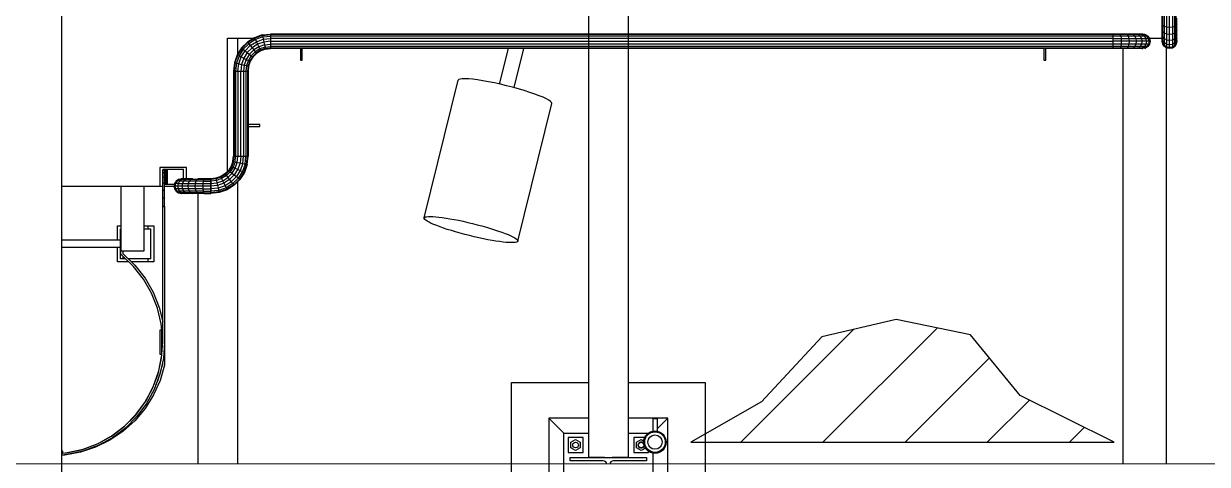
# Model space of a CAD drawing. Header units: metres. Extents: x 0 to 63075, y 0 to 44550.
# Drawn here: x 53271 to 53868, y 36722 to 36944 of the extents above; entities that cross this region are included whole.
import ezdxf

# ---------------------------------------------------------------- set-up
doc = ezdxf.new("R2010")
doc.units = ezdxf.units.M
doc.header["$LTSCALE"] = 75
for name, color, linetype in [('GSB', 7, 'Continuous'), ('ML6', 1, 'Continuous'), ('SL1', 8, 'Continuous')]:
    doc.layers.add(name, color=color, linetype=linetype)

# ---------------------------------------------------------------- blocks, each defined once
blk = doc.blocks.new('A$C6bae614f')
at = {"layer": 'SL1'}
h = blk.add_hatch(dxfattribs=at)
h.set_pattern_fill('_USER', color=256, scale=195, angle=44.9981, style=0, pattern_type=0)
h.set_pattern_definition([(44.99813, (326091.56, -18363.04), (-137.8813, 137.8903), [])])
h.paths.add_polyline_path([(371146.5, 19428.6), (372566.2, 19428.5), (372251.1, 19585.7), (372085, 19789.6), (371835.1, 19840.7), (371586.3, 19782.8), (371383.4, 19564.6)])
for p, q in [((369036.1, 19254.4), (369036.2, 22554.3)), ((370803.1, 21731.4), (370803.1, 19377.4)), ((370936.1, 21731.4), (370936.1, 19377.4)), ((372728.2, 20776.3), (372728.2, 20873.7)), ((372730.1, 20767.1), (372730.1, 20873.7)), ((372735.4, 20759.4), (372735.4, 20873.7)), ((372743.3, 20763.3), (372743.3, 20873.7)), ((372752.6, 20752.5), (372752.6, 20873.7)), ((372762, 20873.7), (372762, 20754.3)), ((372769.9, 20759.4), (372769.9, 20873.7)), ((372775.2, 20767.1), (372775.2, 20873.7)), ((372777, 20776.3), (372777, 20851.5)), ((372730.1, 20826.3), (372728.2, 20830.4)), ((372735.4, 20822.9), (372730.1, 20826.3)), ((372743.3, 20820.6), (372735.4, 20822.9)), ((372752.6, 20819.8), (372743.3, 20820.6)), ((372762, 20820.6), (372752.6, 20819.8)), ((372769.9, 20822.9), (372762, 20820.6)), ((372775.2, 20826.3), (372769.9, 20822.9)), ((372777, 20830.4), (372775.2, 20826.3)), ((369591.1, 20783.8), (369678.8, 20783.8)), ((369591.1, 20336.7), (369591.1, 20783.8)), ((369626.1, 20731.1), (369626.1, 20783.8)), ((369682.1, 20785.9), (369658.6, 20771.1)), ((369683, 20784.2), (369659.7, 20769.6)), ((369685.2, 20779.5), (369663, 20765.5)), ((369668, 20759.3), (369688.7, 20772.4)), ((369708.4, 20795.1), (369682.1, 20785.9)), ((369682.1, 20785.9), (369683, 20784.2)), ((369708.9, 20793.3), (369683, 20784.2)), ((369683, 20784.2), (369685.2, 20779.5)), ((369710, 20788.2), (369685.2, 20779.5)), ((369685.2, 20779.5), (369688.7, 20772.4)), ((369688.7, 20772.4), (369711.8, 20780.4)), ((369688.7, 20772.4), (369692.7, 20763.9)), ((369708.4, 20795.1), (369736.1, 20798.2)), ((369708.4, 20795.1), (369708.9, 20793.3)), ((369708.9, 20793.3), (369736.1, 20796.4)), ((369708.9, 20793.3), (369710, 20788.2)), ((369710, 20788.2), (369736.1, 20791.1)), ((369710, 20788.2), (369711.8, 20780.4)), ((369711.8, 20780.4), (369736.1, 20783.2)), ((369711.8, 20780.4), (369713.9, 20771.3)), ((369736.1, 20773.8), (369713.9, 20771.3)), ((372562.6, 20798.1), (369736.1, 20798.2)), ((369736.1, 20798.2), (369736.1, 20783.2)), ((372562.6, 20796.3), (369736.1, 20796.4)), ((372562.6, 20791), (369736.1, 20791.1)), ((372562.6, 20783.1), (369736.1, 20783.2)), ((369736.1, 20783.2), (369736.1, 20764.5)), ((369736.1, 20773.8), (372562.6, 20773.7)), ((372562.6, 20798.1), (372562.6, 20796.3)), ((372584.9, 20798.1), (372562.6, 20798.1)), ((372562.6, 20796.3), (372562.6, 20791)), ((372587, 20796.3), (372562.6, 20796.3)), ((372588.7, 20791), (372562.6, 20791)), ((372562.6, 20791), (372562.6, 20783.1)), ((372562.6, 20783.1), (372589.9, 20783.1)), ((372562.6, 20783.1), (372562.6, 20773.7)), ((372590.3, 20773.7), (372562.6, 20773.7)), ((372562.6, 20773.7), (372562.6, 20764.4)), ((372606, 20798.1), (372584.9, 20798.1)), ((372584.9, 20798.1), (372587, 20796.3)), ((372587, 20796.3), (372588.7, 20791)), ((372610.1, 20796.3), (372587, 20796.3)), ((372613.5, 20791), (372588.7, 20791)), ((372588.7, 20791), (372589.9, 20783.1)), ((372589.9, 20783.1), (372615.8, 20783.1)), ((372589.9, 20783.1), (372590.3, 20773.7)), ((372590.3, 20773.7), (372589.9, 20764.4)), ((372616.6, 20773.7), (372590.3, 20773.7)), ((372625, 20798.1), (372606, 20798.1)), ((372606, 20798.1), (372610.1, 20796.3)), ((372630.8, 20796.3), (372610.1, 20796.3)), ((372610.1, 20796.3), (372613.5, 20791)), ((372635.7, 20791), (372613.5, 20791)), ((372613.5, 20791), (372615.8, 20783.1)), ((372615.8, 20783.1), (372639, 20783.1)), ((372615.8, 20783.1), (372616.6, 20773.7)), ((372616.6, 20773.7), (372615.8, 20764.4)), ((372640.2, 20773.7), (372616.6, 20773.7)), ((372625, 20798.1), (372630.8, 20796.3)), ((372640.8, 20798.1), (372625, 20798.1)), ((372648.1, 20796.3), (372630.8, 20796.3)), ((372630.8, 20796.3), (372635.7, 20791)), ((372635.7, 20791), (372639, 20783.1)), ((372654.3, 20791), (372635.7, 20791)), ((372639, 20783.1), (372640.2, 20773.7)), ((372639, 20783.1), (372658.4, 20783.1)), ((372640.2, 20773.7), (372639, 20764.4)), ((372659.9, 20773.7), (372640.2, 20773.7)), ((372652.7, 20798.1), (372640.8, 20798.1)), ((372640.8, 20798.1), (372648.1, 20796.3)), ((372661.1, 20796.3), (372648.1, 20796.3)), ((372648.1, 20796.3), (372654.3, 20791)), ((372652.7, 20798.1), (372661.1, 20796.3)), ((372660.1, 20798.1), (372652.7, 20798.1)), ((372668.3, 20791), (372654.3, 20791)), ((372654.3, 20791), (372658.4, 20783.1)), ((372658.4, 20783.1), (372673, 20783.1)), ((372658.4, 20783.1), (372659.9, 20773.7)), ((372659.9, 20773.7), (372658.4, 20764.4)), ((372674.7, 20773.7), (372659.9, 20773.7)), ((372662.6, 20798.1), (372660.1, 20798.1)), ((372660.1, 20798.1), (372669.2, 20796.3)), ((372669.2, 20796.3), (372661.1, 20796.3)), ((372661.1, 20796.3), (372668.3, 20791)), ((372662.6, 20798.1), (372672, 20796.3)), ((372676.9, 20791), (372668.3, 20791)), ((372668.3, 20791), (372673, 20783.1)), ((372669.2, 20796.3), (372676.9, 20791)), ((372669.2, 20796.3), (372672, 20796.3)), ((372672, 20796.3), (372679.9, 20791)), ((372674.7, 20773.7), (372673, 20783.1)), ((372673, 20783.1), (372682.1, 20783.1)), ((372674.7, 20773.7), (372673, 20764.4)), ((372683.9, 20773.7), (372674.7, 20773.7)), ((372676.9, 20791), (372679.9, 20791)), ((372682.1, 20783.1), (372676.9, 20791)), ((372679.9, 20791), (372685.2, 20783.1)), ((372682.2, 20781.8), (372681.3, 20783.1)), ((372682.1, 20783.1), (372683.9, 20773.7)), ((372685.2, 20783.1), (372682.1, 20783.1)), ((372683.9, 20773.7), (372682.1, 20764.4)), ((372683.8, 20773.7), (372682.2, 20781.8)), ((372687, 20773.7), (372683.9, 20773.7)), ((372684.7, 20783.7), (372728.2, 20783.7)), ((372685.2, 20783.1), (372687, 20773.7)), ((372687, 20773.7), (372685.2, 20764.4)), ((372730.1, 20805.6), (372728.2, 20811.4)), ((372730.1, 20788.3), (372728.2, 20795.6)), ((372730.1, 20775.2), (372728.2, 20783.6)), ((372730.1, 20767.1), (372728.2, 20776.3)), ((372728.2, 20776.3), (372728.2, 20773.7)), ((372730.1, 20764.4), (372728.2, 20773.7)), ((372735.4, 20800.6), (372730.1, 20805.6)), ((372735.4, 20782.1), (372730.1, 20788.3)), ((372735.4, 20768.1), (372730.1, 20775.2)), ((372743.3, 20797.3), (372735.4, 20800.6)), ((372743.3, 20777.9), (372735.4, 20782.1)), ((372752.6, 20796.2), (372743.3, 20797.3)), ((372752.6, 20776.5), (372743.3, 20777.9)), ((372762, 20797.3), (372752.6, 20796.2)), ((372762, 20777.9), (372752.6, 20776.5)), ((372769.9, 20800.6), (372762, 20797.3)), ((372769.9, 20782.1), (372762, 20777.9)), ((372775.2, 20805.6), (372769.9, 20800.6)), ((372775.2, 20788.3), (372769.9, 20782.1)), ((372775.2, 20775.2), (372769.9, 20768.1)), ((372777, 20811.4), (372775.2, 20805.6)), ((372777, 20795.6), (372775.2, 20788.3)), ((372777, 20783.6), (372775.2, 20775.2)), ((372777, 20776.3), (372775.2, 20767.1)), ((372777, 20773.7), (372775.2, 20764.4)), ((372777, 20773.7), (372777, 20776.3)), ((369638.9, 20751.4), (369624, 20727.8)), ((369640.3, 20750.2), (369625.7, 20727)), ((369644.4, 20746.9), (369630.5, 20724.7)), ((369637.6, 20721.3), (369650.6, 20742)), ((369658.6, 20771.1), (369638.9, 20751.4)), ((369638.9, 20751.4), (369644.4, 20746.9)), ((369659.7, 20769.6), (369640.3, 20750.2)), ((369663, 20765.5), (369644.4, 20746.9)), ((369644.4, 20746.9), (369657.9, 20736.2)), ((369657.9, 20736.2), (369646, 20717.2)), ((369650.6, 20742), (369668, 20759.3)), ((369673.8, 20752), (369657.9, 20736.2)), ((369657.9, 20736.2), (369671.4, 20725.4)), ((369658.6, 20771.1), (369659.7, 20769.6)), ((369659.7, 20769.6), (369663, 20765.5)), ((369663, 20765.5), (369668, 20759.3)), ((369679.6, 20744.7), (369665.2, 20730.4)), ((369668, 20759.3), (369673.8, 20752)), ((369684.5, 20738.5), (369671.4, 20725.4)), ((369692.7, 20763.9), (369673.8, 20752)), ((369673.8, 20752), (369679.6, 20744.7)), ((369687.8, 20734.4), (369675.6, 20722.1)), ((369689, 20732.9), (369677, 20721)), ((369696.8, 20755.5), (369679.6, 20744.7)), ((369679.6, 20744.7), (369687.8, 20734.4)), ((369700.2, 20748.4), (369684.5, 20738.5)), ((369702.5, 20743.6), (369687.8, 20734.4)), ((369687.8, 20734.4), (369689, 20732.9)), ((369703.3, 20742), (369689, 20732.9)), ((369713.9, 20771.3), (369692.7, 20763.9)), ((369692.7, 20763.9), (369696.8, 20755.5)), ((369715.9, 20762.2), (369696.8, 20755.5)), ((369696.8, 20755.5), (369700.2, 20748.4)), ((369717.7, 20754.5), (369700.2, 20748.4)), ((369700.2, 20748.4), (369702.5, 20743.6)), ((369718.9, 20749.4), (369702.5, 20743.6)), ((369702.5, 20743.6), (369703.3, 20742)), ((369719.3, 20747.5), (369703.3, 20742)), ((369713.9, 20771.3), (369715.9, 20762.2)), ((369715.9, 20762.2), (369736.1, 20764.5)), ((369715.9, 20762.2), (369717.7, 20754.5)), ((369717.7, 20754.5), (369736.1, 20756.6)), ((369717.7, 20754.5), (369718.9, 20749.4)), ((369718.9, 20749.4), (369736.1, 20751.3)), ((369718.9, 20749.4), (369719.3, 20747.5)), ((369719.3, 20747.5), (369736.1, 20749.4)), ((369736.1, 20764.5), (369736.1, 20749.4)), ((372562.6, 20764.4), (369736.1, 20764.5)), ((372562.6, 20756.5), (369736.1, 20756.6)), ((372562.6, 20751.2), (369736.1, 20751.3)), ((372562.6, 20749.3), (369736.1, 20749.4)), ((369836.1, 20749.4), (369836.1, 20710.3)), ((369842.5, 20710.3), (369842.5, 20749.4)), ((370532.8, 20749.4), (370503.4, 20630.4)), ((370584.4, 20749.4), (370552, 20618.4)), ((372330.9, 20749.4), (372330.9, 20710.3)), ((372337.2, 20710.3), (372337.2, 20749.4)), ((372589.9, 20764.4), (372562.6, 20764.4)), ((372562.6, 20764.4), (372562.6, 20756.5)), ((372588.7, 20756.5), (372562.6, 20756.5)), ((372562.6, 20756.5), (372562.6, 20751.2)), ((372562.6, 20751.2), (372562.6, 20749.3)), ((372586.9, 20751.2), (372562.6, 20751.2)), ((372584.9, 20749.3), (372562.6, 20749.3)), ((372586.9, 20751.2), (372584.9, 20749.3)), ((372606, 20749.3), (372584.9, 20749.3)), ((372588.7, 20756.5), (372586.9, 20751.2)), ((372610.1, 20751.2), (372586.9, 20751.2)), ((372589.9, 20764.4), (372588.7, 20756.5)), ((372613.5, 20756.5), (372588.7, 20756.5)), ((372615.8, 20764.4), (372589.9, 20764.4)), ((372596.6, 19355.8), (372596.6, 20749.3)), ((372610.1, 20751.2), (372606, 20749.3)), ((372625, 20749.3), (372606, 20749.3)), ((372613.5, 20756.5), (372610.1, 20751.2)), ((372630.8, 20751.2), (372610.1, 20751.2)), ((372615.8, 20764.4), (372613.5, 20756.5)), ((372635.7, 20756.5), (372613.5, 20756.5)), ((372639, 20764.4), (372615.8, 20764.4)), ((372630.8, 20751.2), (372625, 20749.3)), ((372640.8, 20749.3), (372625, 20749.3)), ((372635.7, 20756.5), (372630.8, 20751.2)), ((372648.1, 20751.2), (372630.8, 20751.2)), ((372639, 20764.4), (372635.7, 20756.5)), ((372654.3, 20756.5), (372635.7, 20756.5)), ((372658.4, 20764.4), (372639, 20764.4)), ((372648.1, 20751.2), (372640.8, 20749.3)), ((372652.7, 20749.3), (372640.8, 20749.3)), ((372654.3, 20756.5), (372648.1, 20751.2)), ((372661.1, 20751.2), (372648.1, 20751.2)), ((372661.1, 20751.2), (372652.7, 20749.3)), ((372660.1, 20749.3), (372652.7, 20749.3)), ((372658.4, 20764.4), (372654.3, 20756.5)), ((372668.3, 20756.5), (372654.3, 20756.5)), ((372673, 20764.4), (372658.4, 20764.4)), ((372669.2, 20751.2), (372660.1, 20749.3)), ((372660.1, 20749.3), (372662.6, 20749.3)), ((372668.3, 20756.5), (372661.1, 20751.2)), ((372669.2, 20751.2), (372661.1, 20751.2)), ((372672, 20751.2), (372662.6, 20749.3)), ((372673, 20764.4), (372668.3, 20756.5)), ((372676.9, 20756.5), (372668.3, 20756.5)), ((372676.9, 20756.5), (372669.2, 20751.2)), ((372669.2, 20751.2), (372672, 20751.2)), ((372679.9, 20756.5), (372672, 20751.2)), ((372682.1, 20764.4), (372673, 20764.4)), ((372682.1, 20764.4), (372676.9, 20756.5)), ((372676.9, 20756.5), (372679.9, 20756.5)), ((372685.2, 20764.4), (372679.9, 20756.5)), ((372682.1, 20764.4), (372685.2, 20764.4)), ((372735.4, 20759.4), (372730.1, 20767.1)), ((372730.1, 20767.1), (372730.1, 20764.4)), ((372735.4, 20756.5), (372730.1, 20764.4)), ((372743.3, 20763.3), (372735.4, 20768.1)), ((372743.3, 20754.3), (372735.4, 20759.4)), ((372735.4, 20759.4), (372735.4, 20756.5)), ((372743.3, 20751.2), (372735.4, 20756.5)), ((372742.6, 19355.8), (372742.6, 20751.6)), ((372743.3, 20754.3), (372743.3, 20763.3)), ((372752.6, 20761.7), (372743.3, 20763.3)), ((372752.6, 20752.5), (372743.3, 20754.3)), ((372743.3, 20754.3), (372743.3, 20751.2)), ((372752.6, 20749.3), (372743.3, 20751.2)), ((372762, 20763.3), (372752.6, 20761.7)), ((372762, 20754.3), (372752.6, 20752.5)), ((372752.6, 20752.5), (372752.6, 20749.3)), ((372762, 20751.2), (372752.6, 20749.3)), ((372769.9, 20768.1), (372762, 20763.3)), ((372769.9, 20759.4), (372762, 20754.3)), ((372769.9, 20756.5), (372762, 20751.2)), ((372762, 20754.3), (372762, 20751.2)), ((372775.2, 20767.1), (372769.9, 20759.4)), ((372775.2, 20764.4), (372769.9, 20756.5)), ((372769.9, 20759.4), (372769.9, 20756.5)), ((372775.2, 20767.1), (372775.2, 20764.4)), ((369614.8, 20701.5), (369611.7, 20673.8)), ((369616.6, 20701.1), (369613.6, 20673.8)), ((369624, 20727.8), (369614.8, 20701.5)), ((369614.8, 20701.5), (369616.6, 20701.1)), ((369625.7, 20727), (369616.6, 20701.1)), ((369616.6, 20701.1), (369621.8, 20699.9)), ((369621.8, 20699.9), (369618.9, 20673.8)), ((369630.5, 20724.7), (369621.8, 20699.9)), ((369621.8, 20699.9), (369638.6, 20696.1)), ((369624, 20727.8), (369625.7, 20727)), ((369625.7, 20727), (369630.5, 20724.7)), ((369626.8, 20673.8), (369629.5, 20698.2)), ((369629.5, 20698.2), (369637.6, 20721.3)), ((369630.5, 20724.7), (369637.6, 20721.3)), ((369638.6, 20696.1), (369636.1, 20673.8)), ((369637.6, 20721.3), (369654.4, 20713.2)), ((369646, 20717.2), (369638.6, 20696.1)), ((369638.6, 20696.1), (369655.4, 20692.3)), ((369647.7, 20694), (369645.5, 20673.8)), ((369654.4, 20713.2), (369647.7, 20694)), ((369665.2, 20730.4), (369654.4, 20713.2)), ((369654.4, 20713.2), (369661.6, 20709.7)), ((369661.6, 20709.7), (369655.4, 20692.3)), ((369666.3, 20707.4), (369660.6, 20691.1)), ((369671.4, 20725.4), (369661.6, 20709.7)), ((369661.6, 20709.7), (369666.3, 20707.4)), ((369668, 20706.6), (369662.4, 20690.7)), ((369675.6, 20722.1), (369666.3, 20707.4)), ((369666.3, 20707.4), (369668, 20706.6)), ((369677, 20721), (369668, 20706.6)), ((369671.4, 20725.4), (369675.6, 20722.1)), ((369675.6, 20722.1), (369677, 20721)), ((369836.1, 20710.3), (369842.5, 20710.3)), ((372330.9, 20710.3), (372337.2, 20710.3)), ((369611.7, 20673.8), (369611.7, 20387.9)), ((369611.7, 20673.8), (369613.6, 20673.8)), ((369613.6, 20673.8), (369613.6, 20387.9)), ((369613.6, 20673.8), (369618.9, 20673.8)), ((369618.9, 20673.8), (369626.8, 20673.8)), ((369618.9, 20673.8), (369618.9, 20387.9)), ((369626.8, 20673.8), (369626.8, 20387.9)), ((369626.8, 20673.8), (369636.1, 20673.8)), ((369636.1, 20387.9), (369636.1, 20673.8)), ((369636.1, 20673.8), (369645.5, 20673.8)), ((369645.5, 20673.8), (369645.4, 20387.9)), ((369645.5, 20673.8), (369658.7, 20673.8)), ((369655.4, 20692.3), (369653.4, 20673.8)), ((369653.4, 20673.8), (369653.4, 20387.9)), ((369655.4, 20692.3), (369662.4, 20690.7)), ((369658.7, 20673.8), (369658.6, 20387.9)), ((369660.6, 20691.1), (369658.7, 20673.8)), ((369658.7, 20673.8), (369660.5, 20673.8)), ((369662.4, 20690.7), (369660.5, 20673.8)), ((369660.5, 20673.8), (369660.5, 20387.9)), ((370251.3, 20181.1), (370365.5, 20643.1)), ((370565.8, 20103.3), (370680, 20565.4)), ((369699.6, 20494.2), (369660.5, 20494.2)), ((369699.6, 20487.9), (369699.6, 20494.2)), ((369660.5, 20487.9), (369699.6, 20487.9)), ((369609.8, 20371.1), (369611.7, 20387.9)), ((369611.6, 20370.7), (369613.6, 20387.9)), ((369611.7, 20387.9), (369613.6, 20387.9)), ((369613.6, 20387.9), (369658.6, 20387.9)), ((369616.8, 20369.5), (369618.9, 20387.9)), ((369624.5, 20367.7), (369626.8, 20387.9)), ((369636.1, 20387.9), (369633.6, 20365.6)), ((369642.7, 20363.6), (369645.4, 20387.9)), ((369650.4, 20361.8), (369653.4, 20387.9)), ((369655.6, 20360.6), (369658.6, 20387.9)), ((369657.4, 20360.2), (369660.5, 20387.9)), ((369658.6, 20387.9), (369660.5, 20387.9)), ((369364.1, 20350.9), (369364.1, 20287.9)), ((369454.1, 20350.9), (369364.1, 20350.9)), ((369374.1, 20344.4), (369374.1, 20341.3)), ((369374.1, 20344.4), (369444.1, 20344.4)), ((369380.4, 20341.3), (369374.1, 20341.3)), ((369374.1, 20219.4), (369374.1, 20341.3)), ((369380.4, 20219.5), (369380.4, 20344.4)), ((369381.7, 20294.4), (369381.7, 20344.4)), ((369385.3, 20294.4), (369385.3, 20344.4)), ((369390.3, 20294.4), (369390.3, 20344.4)), ((369444.1, 20312.3), (369444.1, 20344.4)), ((369454.1, 20312.3), (369454.1, 20350.9)), ((369595.2, 20340.8), (369583.2, 20328.8)), ((369596.7, 20339.6), (369584.4, 20327.3)), ((369600.8, 20336.3), (369587.7, 20323.2)), ((369604.2, 20355.1), (369595.2, 20340.8)), ((369595.2, 20340.8), (369596.7, 20339.6)), ((369605.9, 20354.3), (369596.7, 20339.6)), ((369596.7, 20339.6), (369600.8, 20336.3)), ((369610.7, 20352), (369600.8, 20336.3)), ((369600.8, 20336.3), (369614.3, 20325.5)), ((369609.8, 20371.1), (369604.2, 20355.1)), ((369604.2, 20355.1), (369605.9, 20354.3)), ((369611.6, 20370.7), (369605.9, 20354.3)), ((369605.9, 20354.3), (369610.7, 20352)), ((369607, 20331.4), (369617.8, 20348.6)), ((369609.8, 20371.1), (369611.6, 20370.7)), ((369616.8, 20369.5), (369610.7, 20352)), ((369610.7, 20352), (369634.6, 20340.5)), ((369611.6, 20370.7), (369616.8, 20369.5)), ((369626.2, 20344.5), (369614.3, 20325.5)), ((369616.8, 20369.5), (369624.5, 20367.7)), ((369617.8, 20348.6), (369624.5, 20367.7)), ((369634.6, 20340.5), (369621.6, 20319.7)), ((369624.5, 20367.7), (369633.6, 20365.6)), ((369633.6, 20365.6), (369626.2, 20344.5)), ((369641.7, 20337), (369627.8, 20314.8)), ((369633.6, 20365.6), (369642.7, 20363.6)), ((369642.7, 20363.6), (369634.6, 20340.5)), ((369634.6, 20340.5), (369641.7, 20337)), ((369650.4, 20361.8), (369641.7, 20337)), ((369641.7, 20337), (369646.5, 20334.7)), ((369642.7, 20363.6), (369650.4, 20361.8)), ((369655.6, 20360.6), (369646.5, 20334.7)), ((369657.4, 20360.2), (369648.2, 20333.9)), ((369650.4, 20361.8), (369655.6, 20360.6)), ((369655.6, 20360.6), (369657.4, 20360.2)), ((369380.4, 20332), (369374.1, 20332)), ((369380.4, 20317.2), (369374.1, 20317.2)), ((369380.4, 20297.4), (369374.1, 20297.4)), ((369413.6, 20297.2), (369411.7, 20287.9)), ((369418.8, 20305.1), (369413.6, 20297.2)), ((369413.6, 20297.2), (369416.6, 20297.2)), ((369416.6, 20297.2), (369414.8, 20287.9)), ((369416.6, 20297.2), (369421.8, 20305.1)), ((369425.7, 20297.2), (369416.6, 20297.2)), ((369421.1, 20302.9), (369417.4, 20297.2)), ((369426.8, 20310.4), (369418.8, 20305.1)), ((369421.8, 20305.1), (369418.8, 20305.1)), ((369428, 20307.4), (369421.1, 20302.9)), ((369421.8, 20305.1), (369429.5, 20310.4)), ((369425.7, 20297.2), (369424, 20287.9)), ((369430.5, 20305.1), (369425.7, 20297.2)), ((369425.7, 20297.2), (369440.3, 20297.2)), ((369426.8, 20310.4), (369436.1, 20312.3)), ((369429.5, 20310.4), (369426.8, 20310.4)), ((369435.6, 20308.9), (369428, 20307.4)), ((369438.6, 20312.3), (369429.5, 20310.4)), ((369429.5, 20310.4), (369437.6, 20310.4)), ((369437.6, 20310.4), (369430.5, 20305.1)), ((369510, 20305.1), (369430.5, 20305.1)), ((369430.7, 20307.4), (369434.6, 20308.2)), ((369433.5, 20307.4), (369430.7, 20307.4)), ((369436.1, 20312.3), (369438.6, 20312.3)), ((369437.4, 20312), (369436.1, 20312.3)), ((369446, 20312.3), (369437.6, 20310.4)), ((369511.8, 20310.4), (369437.6, 20310.4)), ((369446, 20312.3), (369438.6, 20312.3)), ((369440.3, 20297.2), (369438.8, 20287.9)), ((369444.4, 20305.1), (369440.3, 20297.2)), ((369440.3, 20297.2), (369459.7, 20297.2)), ((369450.6, 20310.4), (369444.4, 20305.1)), ((369473.8, 20312.3), (369446, 20312.3)), ((369457.9, 20312.3), (369450.6, 20310.4)), ((369459.7, 20297.2), (369458.5, 20287.9)), ((369463, 20305.1), (369459.7, 20297.2)), ((369459.7, 20297.2), (369508.8, 20297.2)), ((369467.9, 20310.4), (369463, 20305.1)), ((369467.9, 20310.4), (369473.8, 20312.3)), ((369473.8, 20312.3), (369479.6, 20310.4)), ((369482.9, 20297.2), (369482.1, 20287.9)), ((369485.2, 20305.1), (369482.9, 20297.2)), ((369488.7, 20310.4), (369485.2, 20305.1)), ((369492.7, 20312.3), (369488.7, 20310.4)), ((369513.8, 20312.3), (369492.7, 20312.3)), ((369508.8, 20297.2), (369508.4, 20287.9)), ((369510, 20305.1), (369508.8, 20297.2)), ((369508.8, 20297.2), (369536.1, 20297.2)), ((369511.8, 20310.4), (369510, 20305.1)), ((369510, 20305.1), (369536.1, 20305.1)), ((369513.8, 20312.3), (369511.8, 20310.4)), ((369511.8, 20310.4), (369536.1, 20310.4)), ((369536.1, 20312.3), (369513.8, 20312.3)), ((369552.9, 20314.2), (369536.1, 20312.3)), ((369553.3, 20312.4), (369536.1, 20310.4)), ((369536.1, 20310.4), (369536.1, 20312.3)), ((369536.1, 20312.3), (369536.1, 20310.4)), ((369536.1, 20305.1), (369536.1, 20310.4)), ((369536.1, 20310.4), (369536.1, 20297.2)), ((369554.5, 20307.2), (369536.1, 20305.1)), ((369536.1, 20297.2), (369536.1, 20305.1)), ((369536.1, 20297.2), (369556.3, 20299.5)), ((369536.1, 20278.6), (369536.1, 20297.2)), ((369536.1, 20297.2), (369536.1, 20287.9)), ((369568.9, 20319.8), (369552.9, 20314.2)), ((369552.9, 20314.2), (369554.5, 20307.2)), ((369569.7, 20318.1), (369553.3, 20312.4)), ((369572, 20313.3), (369554.5, 20307.2)), ((369554.5, 20307.2), (369556.3, 20299.5)), ((369556.3, 20299.5), (369575.4, 20306.2)), ((369556.3, 20299.5), (369560.4, 20281.3)), ((369579.5, 20297.8), (369558.4, 20290.4)), ((369583.2, 20328.8), (369568.9, 20319.8)), ((369568.9, 20319.8), (369569.7, 20318.1)), ((369584.4, 20327.3), (369569.7, 20318.1)), ((369569.7, 20318.1), (369589.3, 20277.5)), ((369587.7, 20323.2), (369572, 20313.3)), ((369575.4, 20306.2), (369592.6, 20317)), ((369598.4, 20309.7), (369579.5, 20297.8)), ((369583.2, 20328.8), (369584.4, 20327.3)), ((369604.3, 20302.4), (369583.5, 20289.4)), ((369584.4, 20327.3), (369592.6, 20317)), ((369609.2, 20296.2), (369587, 20282.3)), ((369592.6, 20317), (369607, 20331.4)), ((369592.6, 20317), (369598.4, 20309.7)), ((369614.3, 20325.5), (369598.4, 20309.7)), ((369598.4, 20309.7), (369604.3, 20302.4)), ((369621.6, 20319.7), (369604.3, 20302.4)), ((369604.3, 20302.4), (369609.2, 20296.2)), ((369627.8, 20314.8), (369609.2, 20296.2)), ((369609.2, 20296.2), (369612.5, 20292.1)), ((369631.9, 20311.5), (369612.5, 20292.1)), ((369633.4, 20310.3), (369613.7, 20290.6)), ((369614.3, 20325.5), (369621.6, 20319.7)), ((369621.6, 20319.7), (369631.9, 20311.5)), ((369626.1, 19355.9), (369626.1, 20303.1)), ((369646.5, 20334.7), (369631.9, 20311.5)), ((369631.9, 20311.5), (369633.4, 20310.3)), ((369648.2, 20333.9), (369633.4, 20310.3)), ((369646.5, 20334.7), (369648.2, 20333.9)), ((369036.1, 20287.9), (369374.1, 20287.9)), ((369234.1, 20287.9), (369234.1, 20069.4)), ((369310.3, 20287.9), (369310.3, 20069.4)), ((369380.4, 20273.7), (369374.1, 20273.7)), ((369380.4, 20294.4), (369413, 20294.4)), ((369380.4, 20287.9), (369411.7, 20287.9)), ((369414.8, 20287.9), (369411.7, 20287.9)), ((369411.7, 20287.9), (369413.6, 20278.6)), ((369413.6, 20278.6), (369418.8, 20270.6)), ((369416.6, 20278.6), (369413.6, 20278.6)), ((369508.4, 20287.9), (369414.8, 20287.9)), ((369414.8, 20287.9), (369416.6, 20278.6)), ((369416.6, 20278.6), (369421.8, 20270.6)), ((369425.7, 20278.6), (369416.6, 20278.6)), ((369421.8, 20270.6), (369418.8, 20270.6)), ((369418.8, 20270.6), (369426.8, 20265.4)), ((369510, 20270.6), (369421.8, 20270.6)), ((369421.8, 20270.6), (369429.5, 20265.4)), ((369424, 20287.9), (369425.7, 20278.6)), ((369425.7, 20278.6), (369430.5, 20270.6)), ((369440.3, 20278.6), (369425.7, 20278.6)), ((369426.8, 20265.4), (369436.1, 20263.5)), ((369429.5, 20265.4), (369426.8, 20265.4)), ((369450.6, 20265.4), (369429.5, 20265.4)), ((369429.5, 20265.4), (369438.6, 20263.5)), ((369430.5, 20270.6), (369437.6, 20265.4)), ((369438.6, 20263.5), (369436.1, 20263.5)), ((369437.6, 20265.4), (369446, 20263.5)), ((369446, 20263.5), (369438.6, 20263.5)), ((369438.8, 20287.9), (369440.3, 20278.6)), ((369459.7, 20278.6), (369440.3, 20278.6)), ((369440.3, 20278.6), (369444.4, 20270.6)), ((369444.4, 20270.6), (369450.6, 20265.4)), ((369513.8, 20263.5), (369446, 20263.5)), ((369511.8, 20265.4), (369450.6, 20265.4)), ((369450.6, 20265.4), (369457.9, 20263.5)), ((369458.5, 20287.9), (369459.7, 20278.6)), ((369459.7, 20278.6), (369463, 20270.6)), ((369508.8, 20278.6), (369459.7, 20278.6)), ((369463, 20270.6), (369467.9, 20265.4)), ((369467.9, 20265.4), (369473.7, 20263.5)), ((369482.1, 20287.9), (369482.9, 20278.6)), ((369482.9, 20278.6), (369485.2, 20270.6)), ((369485.2, 20270.6), (369488.7, 20265.4)), ((369488.7, 20265.4), (369492.7, 20263.5)), ((369493.1, 19355.9), (369493.1, 20263.5)), ((369536.1, 20287.9), (369508.4, 20287.9)), ((369508.4, 20287.9), (369508.8, 20278.6)), ((369508.8, 20278.6), (369536.1, 20278.6)), ((369508.8, 20278.6), (369510, 20270.6)), ((369510, 20270.6), (369536.1, 20270.6)), ((369510, 20270.6), (369511.8, 20265.4)), ((369511.8, 20265.4), (369513.8, 20263.5)), ((369511.8, 20265.4), (369536.1, 20265.4)), ((369513.8, 20263.5), (369536.1, 20263.5)), ((369536.1, 20292.7), (369536.1, 20292.7)), ((369558.4, 20290.4), (369536.1, 20287.9)), ((369536.1, 20287.9), (369536.1, 20278.6)), ((369536.1, 20287.9), (369536.1, 20287.9)), ((369560.4, 20281.3), (369536.1, 20278.6)), ((369536.1, 20265.4), (369536.1, 20278.6)), ((369536.1, 20278.6), (369536.1, 20270.6)), ((369562.2, 20273.6), (369536.1, 20270.6)), ((369536.1, 20270.6), (369536.1, 20265.4)), ((369563.4, 20268.4), (369536.1, 20265.4)), ((369563.8, 20266.6), (369536.1, 20263.5)), ((369536.1, 20263.5), (369536.1, 20265.4)), ((369536.1, 20265.4), (369536.1, 20263.5)), ((369583.5, 20289.4), (369560.4, 20281.3)), ((369560.4, 20281.3), (369562.2, 20273.6)), ((369587, 20282.3), (369562.2, 20273.6)), ((369562.2, 20273.6), (369563.8, 20266.6)), ((369589.3, 20277.5), (369563.4, 20268.4)), ((369590.1, 20275.8), (369563.8, 20266.6)), ((369612.5, 20292.1), (369589.3, 20277.5)), ((369589.3, 20277.5), (369590.1, 20275.8)), ((369613.7, 20290.6), (369590.1, 20275.8)), ((369612.5, 20292.1), (369613.7, 20290.6)), ((369380.4, 20247.3), (369374.1, 20247.3)), ((369374.1, 20219.5), (369380.4, 20219.5)), ((369380.4, 20219.4), (369374.1, 20219.4)), ((369374.1, 19764.4), (369374.1, 20219.4)), ((369380.4, 20219.5), (369380.4, 20219.4)), ((369380.4, 20219.4), (369380.4, 19764.4)), ((369222.1, 20154.4), (369234.1, 20154.4)), ((369222.1, 20107.1), (369222.1, 20154.4)), ((369232.1, 20044.4), (369232.1, 20144.4)), ((369232.1, 20144.4), (369234.1, 20144.4)), ((369310.3, 20154.4), (369344.1, 20154.4)), ((369310.3, 20144.4), (369334.1, 20144.4)), ((369325.6, 20144.4), (369325.6, 20154.4)), ((369334.1, 20044.4), (369334.1, 20144.4)), ((369344.1, 20154.4), (369344.1, 20034.4)), ((369231.1, 20107.1), (369036.1, 20107.1)), ((369231.1, 20107.1), (369231.1, 20081.7)), ((369231.1, 20081.7), (369036.1, 20081.7)), ((369222.1, 20034.4), (369222.1, 20081.7)), ((369310.3, 20069.4), (369234.1, 20069.4)), ((369234.1, 20058.4), (369234.1, 20069.4)), ((369237.2, 20055.9), (369234.1, 20058.4)), ((369240.4, 20069.4), (369240.4, 20061.4)), ((369241.2, 20060.8), (369240.4, 20061.4)), ((369241.2, 20060.8), (369281, 20022.8)), ((369241.6, 20060.3), (369241.6, 20069.4)), ((369259.7, 20034.4), (369222.1, 20034.4)), ((369249.2, 20044.4), (369232.1, 20044.4)), ((369276.3, 20018.6), (369237.2, 20055.9)), ((369241.6, 20044.4), (369241.6, 20051.6)), ((369334.1, 20044.4), (369258.3, 20044.4)), ((369344.1, 20034.4), (369268.8, 20034.4)), ((369309.7, 19976.1), (369276.3, 20018.6)), ((369281, 20022.8), (369314.9, 19979.6)), ((369325.6, 20034.4), (369325.6, 20044.4)), ((369314.9, 19979.6), (369342.3, 19931.9)), ((369336.7, 19929.2), (369309.7, 19976.1)), ((369356.6, 19878.9), (369336.7, 19929.2)), ((369342.3, 19931.9), (369362.6, 19880.8)), ((369369.2, 19826.3), (369356.6, 19878.9)), ((369362.6, 19880.8), (369374.1, 19832.7)), ((369371.1, 19804.4), (369369.2, 19826.3)), ((369364.9, 19804.4), (369364.9, 19724.4)), ((369371.2, 19804.4), (369364.9, 19804.4)), ((369371.2, 19724.4), (369371.2, 19804.4)), ((369374, 19772.5), (369371.2, 19803.7)), ((369370.3, 19711.1), (369374.1, 19764.4)), ((369372.1, 19736.1), (369374, 19772.5)), ((369380.4, 19764.4), (369376.5, 19710.2)), ((369380.4, 19764.4), (369380.4, 19689.1)), ((369358.9, 19658.8), (369370.3, 19711.1)), ((369362.2, 19673.7), (369370.6, 19716.1)), ((369364.9, 19724.4), (369371.2, 19724.4)), ((369376.5, 19710.2), (369365, 19657)), ((369342.4, 19614.5), (369360.1, 19664.4)), ((369380, 19687.4), (369365.2, 19636.1)), ((369365.7, 19660.5), (369373.9, 19688.8)), ((369366.6, 19663.8), (369366.2, 19662.7)), ((369368.3, 19672.4), (369366.6, 19663.8)), ((369373.9, 19688.8), (369374.1, 19689.7)), ((369374.1, 19689.7), (369374.1, 19699)), ((369380.4, 19689.1), (369380, 19687.4)), ((369340.2, 19608.7), (369358.9, 19658.8)), ((369365.2, 19636.1), (369343.4, 19587.3)), ((369365, 19657), (369345.9, 19606.1)), ((369351.3, 19620.3), (369359.3, 19638.2)), ((369359.3, 19638.2), (369363.9, 19654.1)), ((370544.6, 19629.4), (370803.1, 19629.4)), ((370544.6, 18879.4), (370544.6, 19629.4)), ((370936.1, 19629.4), (371194.6, 19629.3)), ((371194.6, 19629.3), (371194.6, 18879.3)), ((369314.6, 19561.7), (369340.2, 19608.7)), ((369343.4, 19587.3), (369315, 19542)), ((369317.1, 19566.7), (369342.4, 19614.5)), ((369345.9, 19606.1), (369319.9, 19558.3)), ((369333.8, 19583.8), (369337.8, 19590.2)), ((369337.8, 19590.2), (369340.1, 19595.4)), ((369315, 19542), (369280.6, 19501)), ((369282.5, 19518.9), (369314.6, 19561.7)), ((369285.3, 19523), (369317.1, 19566.7)), ((369319.9, 19558.3), (369287.3, 19514.8)), ((369280.6, 19501), (369240.9, 19465.2)), ((369244.7, 19481.1), (369282.5, 19518.9)), ((369247.5, 19484.3), (369285.3, 19523)), ((369287.3, 19514.8), (369248.8, 19476.4)), ((370669.6, 19509.4), (370669.6, 18999.4)), ((370803.1, 19509.4), (370669.6, 19509.4)), ((370669.6, 19509.4), (370719.6, 19459.4)), ((371069.6, 19509.3), (370936.1, 19509.4)), ((371018.4, 19508.3), (371018.4, 19466.2)), ((371018.4, 19508.3), (371033.4, 19508.3)), ((371033.4, 19473.2), (371069.6, 19509.3)), ((371033.4, 19508.3), (371033.4, 19466.2)), ((371069.6, 18999.3), (371069.6, 19509.3)), ((369240.9, 19465.2), (369196.7, 19435.2)), ((369201.9, 19449.1), (369244.7, 19481.1)), ((369204.6, 19451.4), (369247.5, 19484.3)), ((369248.8, 19476.4), (369205.3, 19443.8)), ((369104.8, 19404.7), (369155, 19423.4)), ((369106.9, 19405.7), (369157.4, 19425)), ((369196.7, 19435.2), (369148.7, 19411.7)), ((369155, 19423.4), (369201.9, 19449.1)), ((369157.4, 19425), (369204.6, 19451.4)), ((369205.3, 19443.8), (369157.6, 19417.7)), ((370719.6, 19049.4), (370719.6, 19459.4)), ((370719.6, 19459.4), (370803.1, 19459.4)), ((370734.6, 19444.4), (370734.6, 19394.4)), ((370784.6, 19444.4), (370734.6, 19444.4)), ((370743.8, 19428.5), (370759.6, 19437.6)), ((370743.8, 19410.2), (370743.8, 19428.5)), ((370759.6, 19437.6), (370775.4, 19428.5)), ((370775.4, 19428.5), (370775.4, 19410.2)), ((370784.6, 19394.4), (370784.6, 19444.4)), ((370936.1, 19459.4), (371003.2, 19459.4)), ((370954.6, 19444.4), (370954.6, 19394.4)), ((370991.4, 19444.4), (370954.6, 19444.4)), ((370963.8, 19428.5), (370979.6, 19437.6)), ((370963.8, 19410.2), (370963.8, 19428.5)), ((370970.6, 19423.7), (370969.7, 19419.4)), ((370973.4, 19427.1), (370970.6, 19423.7)), ((370977.4, 19429), (370973.4, 19427.1)), ((370981.8, 19429), (370977.4, 19429)), ((370979.6, 19437.6), (370988.4, 19432.5)), ((370985.8, 19427.1), (370981.8, 19429)), ((370988.5, 19423.7), (370985.8, 19427.1)), ((370989.5, 19419.4), (370988.5, 19423.7)), ((369039.5, 19398.6), (369036.1, 19398.6)), ((369036.1, 19392.2), (369052.6, 19393.4)), ((369036.1, 19392.3), (369037.8, 19392.3)), ((369053.5, 19387.1), (369036.1, 19385.9)), ((369045.3, 19385.5), (369036.1, 19385.2)), ((369039.5, 19392.4), (369039.5, 19398.6)), ((369039.5, 19392.6), (369054.1, 19393.8)), ((369097.9, 19395), (369045.3, 19385.5)), ((369052.6, 19393.4), (369104.8, 19404.7)), ((369106.6, 19398.7), (369053.5, 19387.1)), ((369054.1, 19393.8), (369106.9, 19405.7)), ((369148.7, 19411.7), (369097.9, 19395)), ((369157.6, 19417.7), (369106.6, 19398.7)), ((370734.6, 19394.4), (370784.6, 19394.4)), ((370759.6, 19401.1), (370743.8, 19410.2)), ((370775.4, 19410.2), (370759.6, 19401.1)), ((370954.6, 19394.4), (371004.6, 19394.4)), ((370979.6, 19401.1), (370963.8, 19410.2)), ((370969.7, 19419.4), (370970.6, 19415)), ((370970.6, 19415), (370973.4, 19411.6)), ((370973.4, 19411.6), (370977.4, 19409.7)), ((370977.4, 19409.7), (370981.8, 19409.7)), ((370993.9, 19409.4), (370979.6, 19401.1)), ((370981.8, 19409.7), (370985.8, 19411.6)), ((370985.8, 19411.6), (370988.5, 19415)), ((370988.5, 19415), (370989.5, 19419.4)), ((371004.6, 19394.4), (371004.6, 19398.2)), ((371019.6, 19294.3), (371019.6, 19392.1)), ((375458.1, 19355.7), (365068.1, 19356)), ((370741.6, 19366.7), (370741.6, 19377.4)), ((370741.6, 19377.4), (370997.6, 19377.4)), ((370852.3, 19366.7), (370741.6, 19366.7)), ((370803.1, 19377.4), (370803.1, 19377.4)), ((370856.7, 19377.4), (370803.1, 19377.4)), ((370866.7, 19377.4), (370872.5, 19377.4)), ((370872.5, 19377.4), (370872.5, 19377.4)), ((370936.1, 19377.4), (370882.5, 19377.4)), ((370997.6, 19366.7), (370886.8, 19366.7)), ((370936.1, 19377.4), (370936.1, 19377.4)), ((370997.6, 19377.4), (370997.6, 19366.7))]:
    blk.add_line(p, q, dxfattribs=at)
blk.add_lwpolyline([(371146.5, 19428.6), (372566.2, 19428.5), (372251.1, 19585.7), (372085, 19789.6), (371835.1, 19840.7), (371586.3, 19782.8), (371383.4, 19564.6)], close=True, dxfattribs=at)
for centre, radius in [((371025.9, 19429.3), 37.7), ((371025.9, 19429.3), 34.5), ((370759.6, 19419.4), 9.5), ((370979.6, 19419.4), 9.5), ((371025.9, 19429.3), 24.1)]:
    blk.add_circle(centre, radius, dxfattribs=at)
for centre, start, end in [((370852.3, 19354.7), 359.9981, 89.9961), ((370886.8, 19354.7), 89.9961, 179.9981)]:
    blk.add_arc(centre, 12, start, end, dxfattribs=at)
blk.add_ellipse((370522.7, 20604.3), major_axis=(157.3, -38.9), ratio=0.129409, start_param=0, end_param=3.141593, dxfattribs=at)
blk.add_ellipse((370408.6, 20142.2), major_axis=(157.3, -38.9), ratio=0.129409, dxfattribs=at)
blk = doc.blocks.new('zw$15D4')
at = {"layer": 'ML6', "xscale": 0.2502808837766805, "yscale": 0.2502808837766805, "zscale": 0.2502808837766805}
blk.add_blockref('A$C6bae614f', (-85544.74, -3177.34), dxfattribs=at)

msp = doc.modelspace()

# ---------------------------------------------------------------- block references
at = {"layer": 'GSB', "xscale": 0.6000000000000068, "yscale": 0.6000000000000068, "zscale": 0.6000000000000068}
msp.add_blockref('zw$15D4', (49200, 35721.63), dxfattribs=at)

doc.saveas('drawing.dxf')
